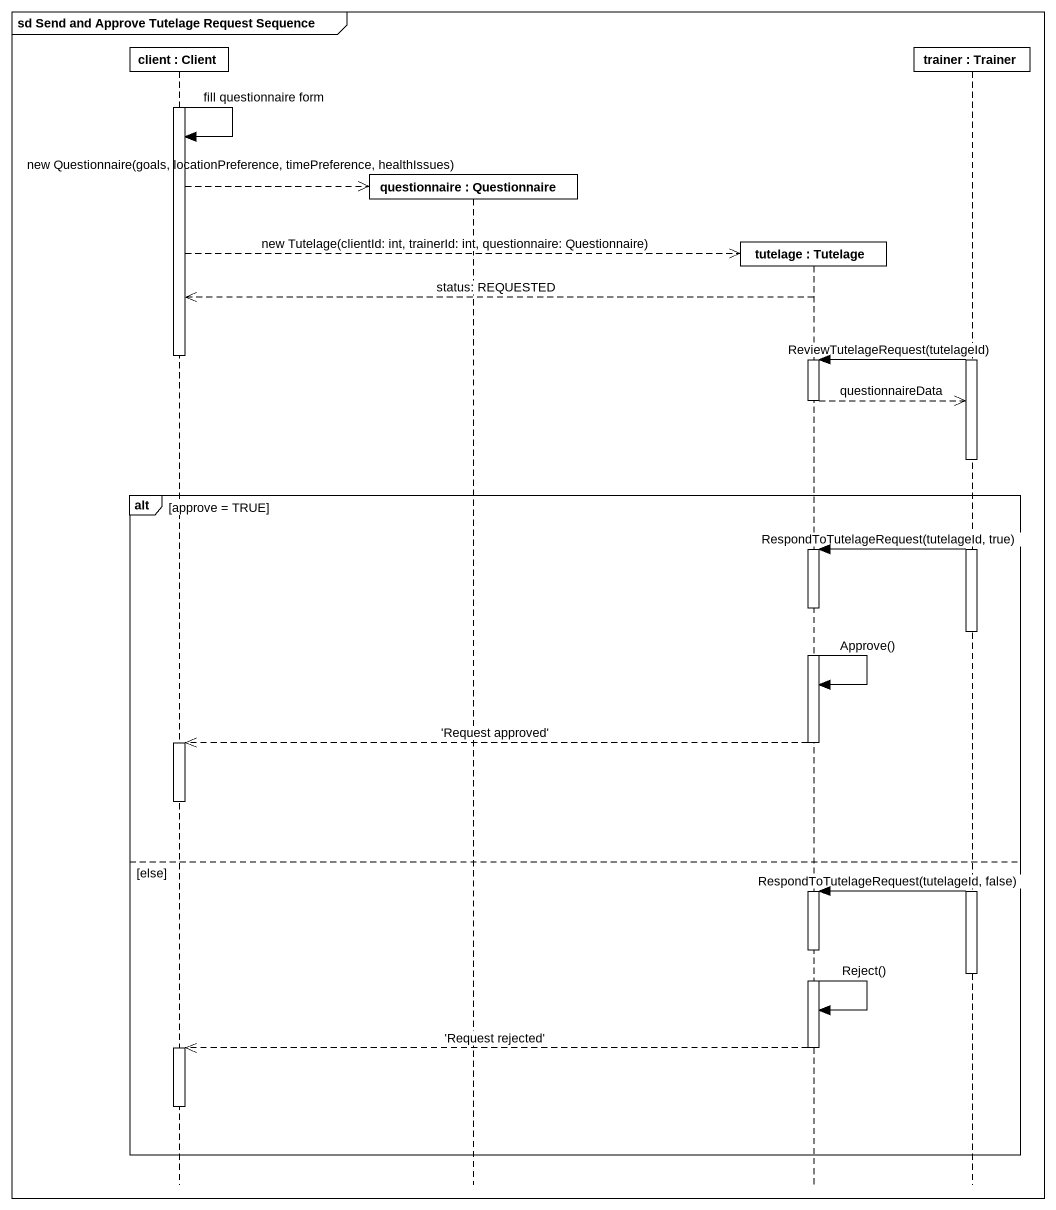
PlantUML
@startuml
mainframe sd Send and Approve Tutelage Request Sequence
hide footbox
participant "client : Client" as client
participant "questionnaire : Questionnaire" as questionnaire
participant "tutelage : Tutelage" as tutelage
participant "trainer : Trainer" as trainer

activate client
client -> client : fill questionnaire form
client -->> questionnaire ** : new Questionnaire(goals, locationPreference, timePreference, healthIssues)
client -->> tutelage ** : new Tutelage(clientId: int, trainerId: int, questionnaire: Questionnaire)
tutelage -->> client : status: REQUESTED
deactivate client
activate trainer
trainer -> tutelage : ReviewTutelageRequest(tutelageId)
activate tutelage
tutelage -->> trainer : questionnaireData
deactivate tutelage
alt approve = TRUE
  trainer -> tutelage : RespondToTutelageRequest(tutelageId, true)
  activate tutelage
  deactivate trainer
  tutelage -> tutelage : Approve()
  tutelage -->> client : 'Request approved'
  deactivate tutelage
  activate client
  deactivate client
else else
  activate trainer
  trainer -> tutelage : RespondToTutelageRequest(tutelageId, false)
  activate tutelage
  deactivate trainer
  tutelage -> tutelage : Reject()
  tutelage -->> client : 'Request rejected'
  deactivate tutelage
  activate client
  deactivate client
end
@enduml
